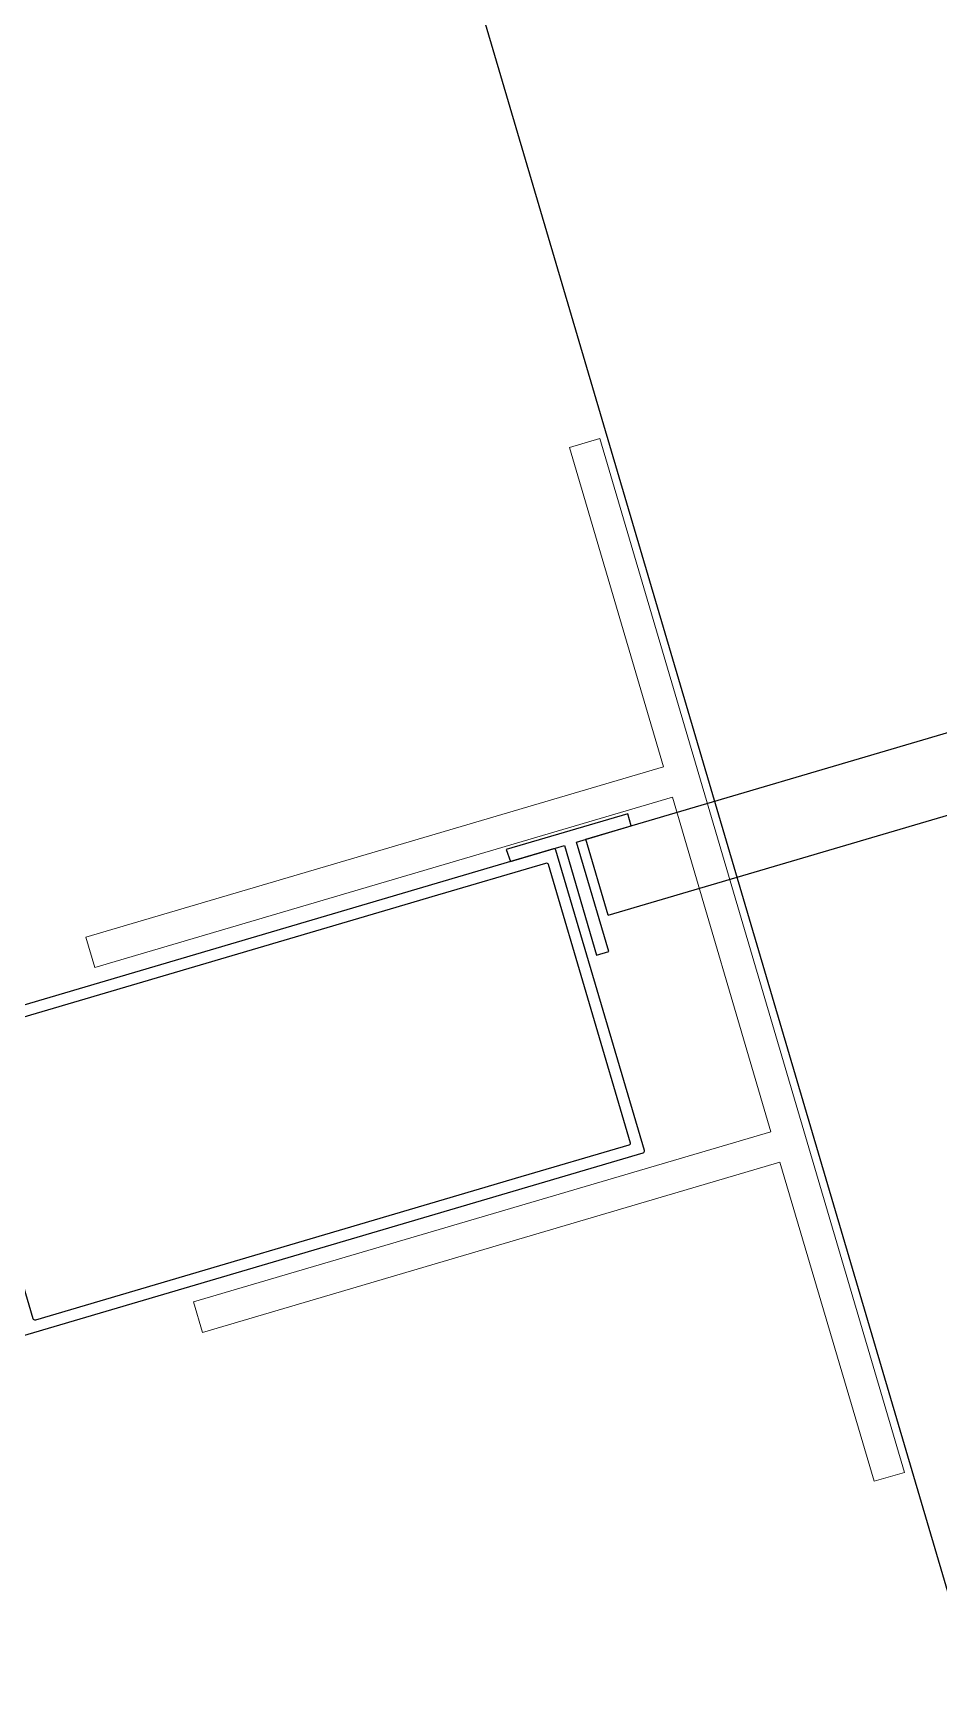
# Model space of a CAD drawing. Header units: millimetres. Extents: x 62878 to 70819, y -67946 to -61850.
# Drawn here: x 63406.95 to 63421.23, y -64656.02 to -64629.71 of the extents above; entities that cross this region are included whole.
import ezdxf

# ---------------------------------------------------------------- set-up
doc = ezdxf.new("R2010")
doc.units = ezdxf.units.MM
for name, color, linetype, lineweight in [('Dog_dos_yeni', 63, 'Continuous', 5), ('DOGRAMA', 171, 'Continuous', 0), ('DUV.ALÇ.-yeni', 20, 'Continuous', 25)]:
    doc.layers.add(name, color=color, linetype=linetype, lineweight=lineweight)
doc.layers.add('profil-yeni', color=13, linetype='Continuous')

msp = doc.modelspace()

# ---------------------------------------------------------------- linework, layer by layer
msp.add_lwpolyline([(68896.021, -63031.435), (69030.259, -63071.184), (69185.279, -62547.653), (68892.999, -62461.107, 1.044368), (68063.198, -62298.73, 0.204375), (63106.96, -62494.783, 0.353953), (62932.94, -62997.825), (63753.185, -65779.598), (64154.954, -67142.153), (65336.723, -66792.622), (65336.7, -66829.112), (65270.535, -66829.071, 0.626789), (65270.199, -67369.071), (65531.845, -67369.234, 0.926242), (66130.088, -67369.606), (66391.733, -67369.769, 0.626743), (66392.069, -66829.769), (66326.147, -66829.728), (66326.17, -66793.238), (67506.156, -67144.128), (68467.025, -63899.086), (68625.204, -63946.037), (68896.024, -63031.423)], format="xyb")
at = {"layer": 'Dog_dos_yeni'}
msp.add_lwpolyline([(63420.693, -64652.404), (63415.885, -64636.098), (63415.406, -64636.239), (63416.89, -64641.275), (63407.778, -64643.961), (63407.92, -64644.441), (63417.032, -64641.754), (63418.587, -64647.03), (63409.475, -64649.716), (63409.616, -64650.196), (63418.728, -64647.509), (63420.213, -64652.545), (63420.693, -64652.404)], close=True, dxfattribs=at)
msp.add_lwpolyline([(63420.693, -64652.404), (63415.885, -64636.098), (63415.406, -64636.239), (63416.89, -64641.275), (63407.778, -64643.961), (63407.92, -64644.441), (63417.032, -64641.754), (63418.587, -64647.03), (63409.475, -64649.716), (63409.616, -64650.196), (63418.728, -64647.509), (63420.213, -64652.545), (63420.693, -64652.404)], close=True, dxfattribs=at)
msp.add_lwpolyline([(63420.693, -64652.404), (63415.885, -64636.098), (63415.406, -64636.239), (63416.89, -64641.275), (63407.778, -64643.961), (63407.92, -64644.441), (63417.032, -64641.754), (63418.587, -64647.03), (63409.475, -64649.716), (63409.616, -64650.196), (63418.728, -64647.509), (63420.213, -64652.545), (63420.693, -64652.404)], close=True, dxfattribs=at)
msp.add_lwpolyline([(63420.693, -64652.404), (63415.885, -64636.098), (63415.406, -64636.239), (63416.89, -64641.275), (63407.778, -64643.961), (63407.92, -64644.441), (63417.032, -64641.754), (63418.587, -64647.03), (63409.475, -64649.716), (63409.616, -64650.196), (63418.728, -64647.509), (63420.213, -64652.545), (63420.693, -64652.404)], close=True, dxfattribs=at)
at = {"layer": 'DOGRAMA', "lineweight": -2}
msp.add_lwpolyline([(63106.96, -62494.783, 0.354372), (62933.156, -62998.559), (63684.776, -65547.597)], format="xyb", dxfattribs=at)
at = {"layer": 'DOGRAMA', "lineweight": -2, "ltscale": 0.5}
msp.add_lwpolyline([(63406.459, -64650.345), (63416.569, -64647.364, 0.414214), (63416.59, -64647.327), (63415.193, -64642.588, 0.414214), (63415.155, -64642.568), (63405.046, -64645.549, 0.414214)], format="xyb", dxfattribs=at)
msp.add_lwpolyline([(63406.459, -64650.345), (63416.569, -64647.364, 0.414214), (63416.59, -64647.327), (63415.193, -64642.588, 0.414214), (63415.155, -64642.568), (63405.046, -64645.549, 0.414214)], format="xyb", dxfattribs=at)
msp.add_lwpolyline([(63412.904, -64643.419), (63413.24, -64643.32), (63415.034, -64642.792, -0.414214), (63415.071, -64642.812), (63416.366, -64647.205, -0.414214), (63416.346, -64647.242), (63414.552, -64647.771), (63414.216, -64647.87), (63406.984, -64650.002, -0.414214), (63406.947, -64649.982), (63405.652, -64645.589, -0.414214), (63405.672, -64645.552)], format="xyb", close=True, dxfattribs=at)
msp.add_lwpolyline([(63412.904, -64643.419), (63413.24, -64643.32), (63415.034, -64642.792, -0.414214), (63415.071, -64642.812), (63416.366, -64647.205, -0.414214), (63416.346, -64647.242), (63414.552, -64647.771), (63414.216, -64647.87), (63406.984, -64650.002, -0.414214), (63406.947, -64649.982), (63405.652, -64645.589, -0.414214), (63405.672, -64645.552)], format="xyb", close=True, dxfattribs=at)
at = {"layer": 'DUV.ALÇ.-yeni', "ltscale": 5}
for p, q in [((63415.664, -64642.418), (63427.411, -64638.955)), ((63416.017, -64643.617), (63426.567, -64640.507)), ((63416.017, -64643.617), (63415.664, -64642.418))]:
    msp.add_line(p, q, dxfattribs=at)
at = {"layer": 'profil-yeni'}
msp.add_lwpolyline([(63415.837, -64644.244), (63416.029, -64644.187), (63415.52, -64642.461), (63416.383, -64642.206), (63416.327, -64642.014), (63414.408, -64642.58), (63414.476, -64642.768), (63415.328, -64642.517), (63415.837, -64644.244)], dxfattribs=at)

doc.saveas('drawing.dxf')
